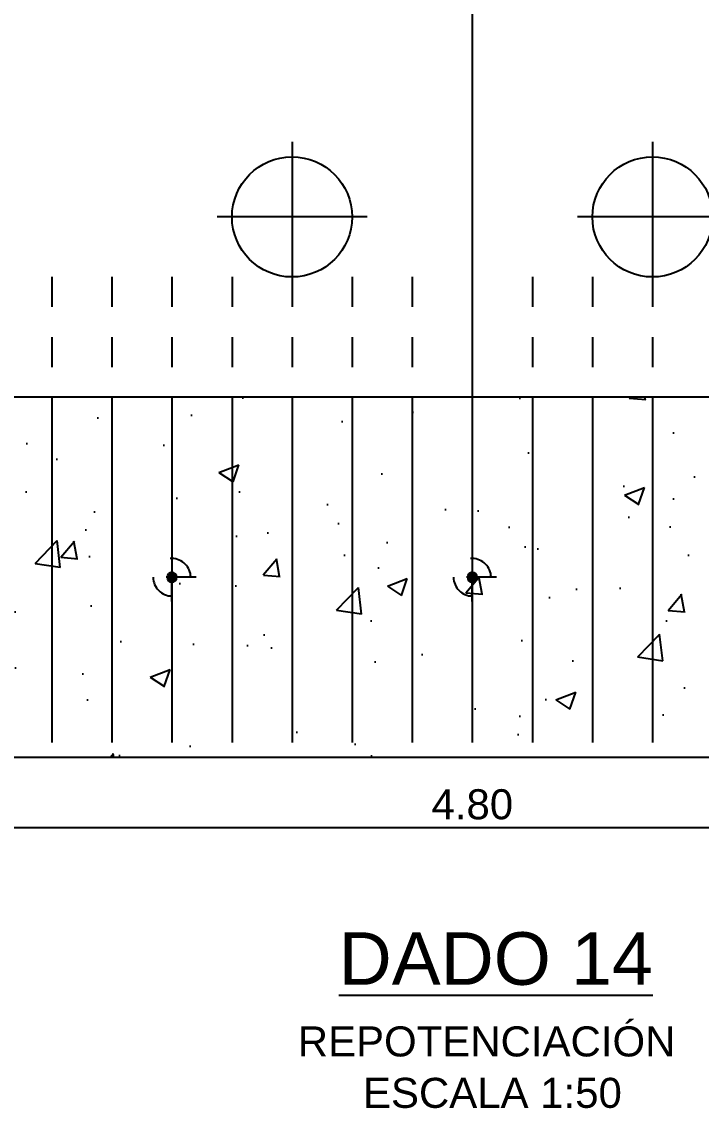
# Model space of a CAD drawing. Header units: millimetres. Extents: x 569 to 667, y -103 to 12.
# Drawn here: x 625.698 to 627.961, y -97.621 to -94.004 of the extents above; entities that cross this region are included whole.
import ezdxf
from ezdxf.enums import TextEntityAlignment as Align

# ---------------------------------------------------------------- set-up
doc = ezdxf.new("R2010")
doc.units = ezdxf.units.MM
doc.header["$LTSCALE"] = 0.0003
doc.header["$PDMODE"] = 2
doc.header["$PDSIZE"] = -3
for name, pattern in [('CENTER', [50.8, 31.75, -6.35, 6.35, -6.35]), ('DASHDOT', [1, 0.5, -0.25, 0, -0.25]), ('HIDDEN', [9.525, 6.35, -3.175])]:
    doc.linetypes.add(name, pattern=pattern)
for name, color, linetype in [('EE-CENTROS', 8, 'CENTER'), ('EE-PILOTE', 3, 'Continuous'), ('EE-TEXTO 1', 4, 'Continuous'), ('EE-TEXTO 2', 2, 'Continuous'), ('RE-DADO', 130, 'Continuous'), ('SIM-ACHURADO', 8, 'Continuous'), ('SIM-CONCRETO', 4, 'Continuous'), ('SIM-COTAS', 1, 'Continuous'), ('SIM-OCULTAS', 8, 'HIDDEN'), ('SIM-REFUERZO', 6, 'Continuous')]:
    doc.layers.add(name, color=color, linetype=linetype)
doc.styles.add('ARIAL EE', font='arial.ttf')
doc.dimstyles.new('RE - STANDAR', dxfattribs={"dimtxt": 0.002, "dimasz": 0.0015, "dimexe": 0.001, "dimexo": 0.0015, "dimgap": 0.0005, "dimtad": 1, "dimzin": 4, "dimdsep": 46, "dimtxsty": 'ARIAL EE', "dimcen": 0, "dimclrd": 1, "dimclre": 1, "dimclrt": 2, "dimadec": 0, "dimazin": 0, "dimtfac": 1, "dimtix": 1, "dimtofl": 0, "dimtmove": 1, "dimatfit": 2, "dimfxl": 0.0015, "dimtolj": 1, "dimtzin": 4, "dimlwd": -1, "dimlwe": -1, "dimarcsym": 2})

# ---------------------------------------------------------------- blocks, each defined once
blk = doc.blocks.new('TÍTULO')
at = {"layer": 'EE-TEXTO 1', "style": 'ARIAL EE'}
blk.add_attdef('%%UVISTAENPLANTA', text='', height=3.5, dxfattribs=at).set_placement((-0.542, 3.499), align=Align.CENTER)
at = {"layer": 'EE-TEXTO 2', "style": 'ARIAL EE'}
for tag, p in [('SUBTITULO', (-0.765, -1.271)), ('ESCALA1:100', (-0.318, -5.146))]:
    blk.add_attdef(tag, text='', height=2, dxfattribs=at).set_placement(p, align=Align.CENTER)
blk = doc.blocks.new('PILOTE-2')
at = {"layer": 'SIM-ACHURADO', "transparency": 33554687}
for points in [[(0, 0.25), (0, -0.25)], [(0.25, 0), (-0.25, 0)]]:
    blk.add_lwpolyline(points, dxfattribs=at)
blk.add_circle((0, 0), 0.2, dxfattribs=at)
blk = doc.blocks.new('DADO 14')
at = {"layer": 'SIM-ACHURADO', "transparency": 33554687}
blk.add_line((0, 2.8281), (0, -3.0498), dxfattribs=at)
blk.add_lwpolyline([(-2.4, 2.4001), (2.4, 2.4001), (2.4, -2.3999), (-2.4, -2.3999)], close=True, dxfattribs=at)
for p in [(-0.6, -1.7999), (0.6, -1.7999)]:
    blk.add_blockref('PILOTE-2', p, dxfattribs=at)
blk = doc.blocks.new('enciente')
at = {"layer": 'SIM-ACHURADO', "transparency": 33554687}
h = blk.add_hatch(dxfattribs=at)
h.set_pattern_fill('AR-CONC', color=256, scale=0.0037)
h.paths.add_polyline_path([(651.4032, -89.2536), (644.2032, -89.2536), (644.2032, -96.4536), (651.4032, -96.4536)])
h.paths.add_polyline_path([(650.2032, -90.4536), (650.2032, -95.2536), (645.4032, -95.2536), (645.4032, -90.4536)], flags=16)
at = {"layer": 'SIM-CONCRETO', "color": 7, "transparency": 33554687}
for points in [[(644.2032, -89.2536), (651.4032, -89.2536), (651.4032, -96.4536), (644.2032, -96.4536)], [(645.4032, -90.4536), (650.2032, -90.4536), (650.2032, -95.2536), (645.4032, -95.2536)]]:
    blk.add_lwpolyline(points, close=True, dxfattribs=at)
at = {"layer": 'SIM-OCULTAS', "transparency": 33554687}
for p, q in [((646.4032, -94.8536), (646.4032, -95.2536)), ((646.6032, -94.8536), (646.6032, -95.2536)), ((646.8032, -94.8536), (646.8032, -95.2536)), ((647.0032, -94.8536), (647.0032, -95.2536)), ((647.2032, -94.8536), (647.2032, -95.2536)), ((647.4032, -94.8536), (647.4032, -95.2536)), ((647.6032, -94.8536), (647.6032, -95.2536)), ((647.8032, -94.8536), (647.8032, -95.2536)), ((648.0032, -94.8536), (648.0032, -95.2536)), ((648.2032, -94.8536), (648.2032, -95.2536)), ((648.4032, -94.8536), (648.4032, -95.2536))]:
    blk.add_line(p, q, dxfattribs=at)
at = {"layer": 'SIM-REFUERZO', "transparency": 33554687}
for p, q in [((646.4032, -95.2536), (646.4032, -96.4036)), ((646.6032, -95.2536), (646.6032, -96.4036)), ((646.8032, -95.2536), (646.8032, -96.4036)), ((647.0032, -95.2536), (647.0032, -96.4036)), ((647.2032, -95.2536), (647.2032, -96.4036)), ((647.4032, -95.2536), (647.4032, -96.4036)), ((647.6032, -95.2536), (647.6032, -96.4036)), ((647.8032, -95.2536), (647.8032, -96.4036)), ((648.0032, -95.2536), (648.0032, -96.4036)), ((648.2032, -95.2536), (648.2032, -96.4036)), ((648.4032, -95.2536), (648.4032, -96.4036))]:
    blk.add_line(p, q, dxfattribs=at)
blk = doc.blocks.new('micros')
at = {"layer": 'SIM-REFUERZO', "transparency": 33554687}
h = blk.add_hatch(dxfattribs=at)
h.set_pattern_fill('ANGLE', color=256)
h.set_pattern_definition([(0, (0, 0), (0, 6.985), [5.08, -1.905]), (90, (0, 0), (-6.985, 4e-16), [5.08, -1.905])])
h.paths.add_polyline_path([(652.3929, -88.2891, 1), (652.4247, -88.2891, 1)])
h = blk.add_hatch(color=256, dxfattribs=at)
h.dxf.hatch_style = 1
h.paths.add_polyline_path([(652.3929, -88.2891, 1), (652.4247, -88.2891, 1)])
at = {"layer": 'EE-CENTROS', "transparency": 33554687}
for points in [[(652.4088, -88.2088), (652.4088, -88.3694)], [(652.4891, -88.2891), (652.3285, -88.2891)]]:
    blk.add_lwpolyline(points, dxfattribs=at)
at = {"layer": 'EE-PILOTE', "linetype": 'DASHDOT', "transparency": 33554687}
blk.add_circle((652.4088, -88.2891), 0.0625, dxfattribs=at)
at = {"layer": 'SIM-REFUERZO', "transparency": 33554687}
blk.add_circle((652.4088, -88.2891), 0.0159, dxfattribs=at)
blk = doc.blocks.new('*D37')
at = {"layer": 'DEFPOINTS', "color": 0, "transparency": 16777216}
for p in [(624.7983, -96.4536), (629.5983, -96.4536), (629.5983, -96.6861)]:
    blk.add_point(p, dxfattribs=at)
at = {"layer": 'SIM-COTAS', "color": 1, "transparency": 16777216}
for p, q in [((624.7983, -96.5286), (624.7983, -96.7361)), ((629.5983, -96.5286), (629.5983, -96.7361)), ((624.8733, -96.6861), (629.5233, -96.6861))]:
    blk.add_line(p, q, dxfattribs=at)
for points in [[(624.8733, -96.6736), (624.8733, -96.6986), (624.7983, -96.6861)], [(629.5233, -96.6736), (629.5233, -96.6986), (629.5983, -96.6861)]]:
    blk.add_solid(points, dxfattribs=at)
at = {"layer": 'SIM-COTAS', "color": 2, "transparency": 16777216, "insert": (627.1983, -96.61), "char_height": 0.1, "attachment_point": 5, "style": 'ARIAL EE'}
blk.add_mtext('\\A1;4.80', dxfattribs=at)

msp = doc.modelspace()

# ---------------------------------------------------------------- block references
at = {"layer": 'EE-TEXTO 1', "transparency": 33554687}
ref = msp.add_blockref('TÍTULO', (627.3036, -97.3854), dxfattribs=dict(at, xscale=0.05, yscale=0.05, zscale=0.05))
ref.add_attrib('ESCALA1:100', 'ESCALA 1:50', dxfattribs={"layer": 'EE-TEXTO 2', "height": 0.1, "style": 'ARIAL EE'}).set_placement((627.2653, -97.6201), align=Align.CENTER)
ref.add_attrib('SUBTITULO', 'REPOTENCIACIÓN ', dxfattribs={"layer": 'EE-TEXTO 2', "height": 0.1, "style": 'ARIAL EE'}).set_placement((627.2653, -97.4489), align=Align.CENTER)
ref.add_attrib('%%UVISTAENPLANTA', '%%UDADO 14', dxfattribs={"height": 0.175, "style": 'ARIAL EE'}).set_placement((627.2765, -97.2104), align=Align.CENTER)
at = {"layer": 'RE-DADO', "transparency": 33554687}
msp.add_blockref('DADO 14', (627.1983, -92.8538), dxfattribs=at)
at = {"layer": 'SIM-COTAS', "transparency": 33554687}
msp.add_blockref('enciente', (-20.6049, 0), dxfattribs=at)
at = {"layer": 'SIM-COTAS', "transparency": 33554687, "xscale": -1, "rotation": 180}
for p in [(-26.2105, -184.1427), (-25.2105, -184.1427)]:
    msp.add_blockref('micros', p, dxfattribs=at)

# ---------------------------------------------------------------- dimensions: what is measured, and where the dimension line sits
at = {"layer": 'SIM-COTAS', "transparency": 33554687}
dim = msp.add_linear_dim(base=(629.5983, -96.6861), p1=(624.7983, -96.4536), p2=(629.5983, -96.4536), dimstyle='RE - STANDAR', dxfattribs=at)
dim.commit()
dim.dimension.update_dxf_attribs({"geometry": '*D37', "text_midpoint": (627.1983, -96.61)})

doc.saveas('drawing.dxf')
